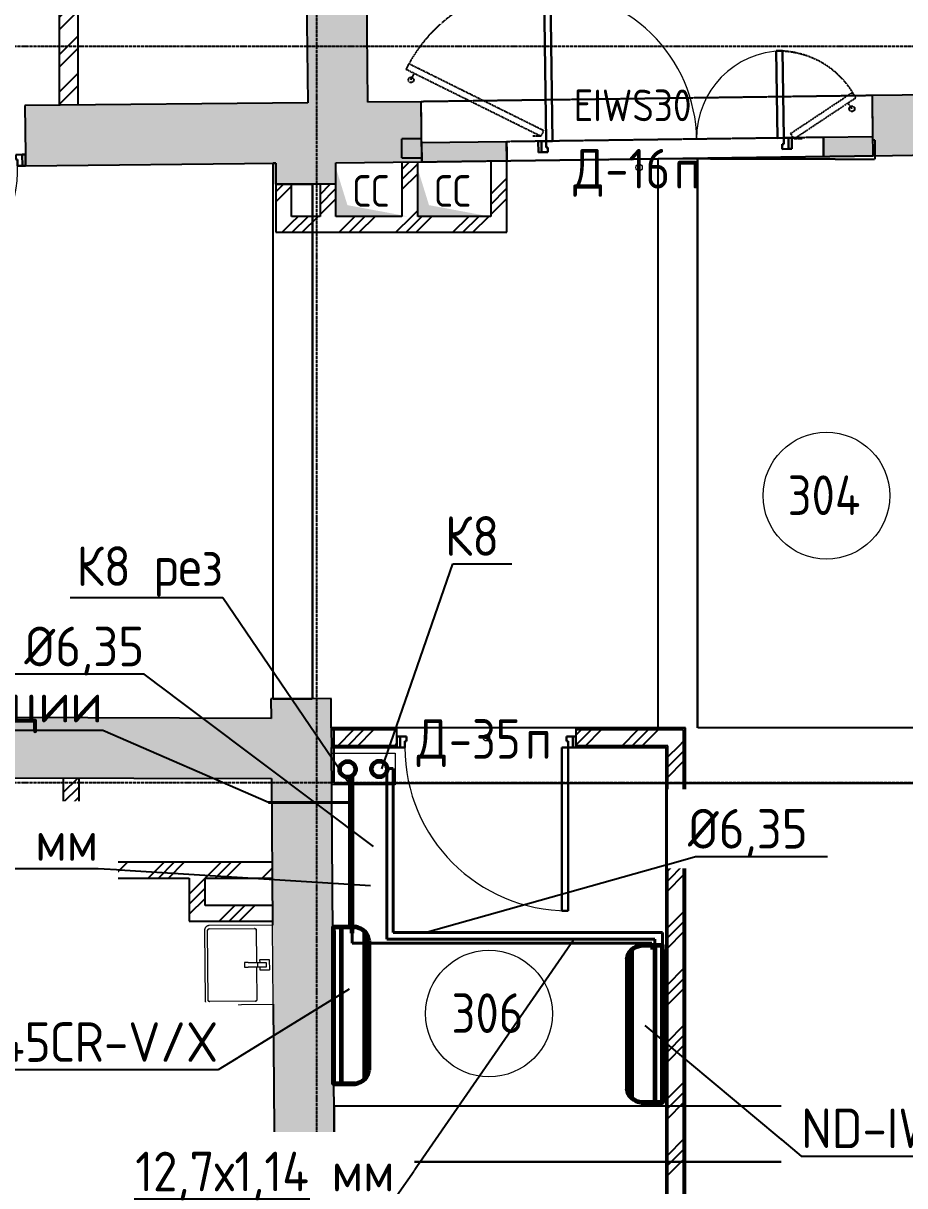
# Model space of a CAD drawing. Header units: millimetres. Extents: x -129048 to 476301, y -5853 to 215316.
# Drawn here: x 256533 to 262099, y 6210 to 13551 of the extents above; entities that cross this region are included whole.
import ezdxf
from ezdxf import colors
from ezdxf.entities.mleader import LeaderData, LeaderLine
from ezdxf.math import Vec2, Vec3

# ---------------------------------------------------------------- set-up
doc = ezdxf.new("R2010")
doc.units = ezdxf.units.MM
for name, pattern in [('ADSK_Линия сетки', [25, 20, -2.5, 0, -2.5]), ('ADSK_Сверху', [4.5, 3, -1.5]), ('ADSK_Снесено', [4.5, 3, -1.5]), ('ADSK_Штриховая_ш2 п1', [3, 2, -1])]:
    doc.linetypes.add(name, pattern=pattern)
for name, color, linetype, lineweight in [('0_АР', 8, 'Continuous', 20), ('GAZLAITER', 1, 'Continuous', 40), ('Аннотация', 7, 'Continuous', 9), ('Двери', 251, 'Continuous', 18), ('Дренаж', 36, 'Continuous', 40), ('Каркас', 7, 'Continuous', 18), ('Кондеи', 6, 'Continuous', 60), ('Марки дверей', 7, 'Continuous', 20), ('Марки помещений', 7, 'Continuous', 20), ('Сантехника', 251, 'Continuous', 18), ('Узлы', 7, 'Continuous', 18)]:
    doc.layers.add(name, color=color, linetype=linetype, lineweight=lineweight)
for name, color, linetype, lineweight, true_color in [('Линии', 7, 'Continuous', 9, 0x00a600), ('Стены внутренние', 5, 'Continuous', 18, 0x0000ff), ('Стены штриховка', 5, 'Continuous', 18, 0x0000ff)]:
    doc.layers.add(name, color=color, linetype=linetype, lineweight=lineweight, true_color=true_color)
doc.styles.add('GOST Common_1', font='GOST Common_0.ttf', dxfattribs={"width": 0.9, "height": 200})
doc.styles.add('GOST Common_2', font='GOST Common_0.ttf', dxfattribs={"width": 0.9, "height": 250})
doc.styles.add('PIK', font='isocpeur.ttf', dxfattribs={"width": 0.9, "height": 250})
pattern_1 = [(45, (215977.25, 150), (-179.6051, 179.6051), []), (45, (216040.75, 150), (0, 359.2102), []), (45, (215913.75, 150), (0, 359.2102), [])]

# ---------------------------------------------------------------- blocks, each defined once
blk = doc.blocks.new('AC_Дверь_Однопольная - Д-19л 1030х2200h-1983133-03 План 3-го этажа')
at = {"layer": 'Двери', "lineweight": 30}
for p, q in [((465, 1120), (425, 1120)), ((425, 1120), (425, 190)), ((465, 190), (465, 1120)), ((-495, 190), (-515, 190)), ((-515, 190), (-515, 120)), ((-465, 190), (-495, 190)), ((-495, 190), (-495, 120)), ((-495, 120), (-495, 190)), ((-465, 150), (-465, 190)), ((-455, 150), (-465, 150)), ((-455, 120), (-455, 150)), ((425, 190), (465, 190)), ((465, 150), (455, 150)), ((455, 150), (455, 120)), ((495, 190), (465, 190)), ((465, 190), (465, 150)), ((495, 120), (495, 190)), ((515, 190), (495, 190)), ((495, 190), (495, 120)), ((515, 120), (515, 190)), ((-515, 120), (-495, 120)), ((-495, 120), (-455, 120)), ((455, 120), (495, 120)), ((495, 120), (515, 120))]:
    blk.add_line(p, q, dxfattribs=at)
at = {"layer": 'Двери'}
blk.add_arc((465, 190), 930, 90, 180, dxfattribs=at)
blk = doc.blocks.new('AC_Дверь_Однопольная - Д-35п 1130х2200h-1983249-03 План 3-го этажа')
at = {"layer": 'Двери', "lineweight": 30}
for p, q in [((-515, 1092), (-475, 1092)), ((-515, 62), (-515, 1092)), ((-475, 1092), (-475, 62)), ((-565, 62), (-545, 62)), ((-565, -8), (-565, 62)), ((-545, 62), (-515, 62)), ((-545, -8), (-545, 62)), ((-545, 62), (-545, -8)), ((-475, 62), (-515, 62)), ((-515, 62), (-515, 22)), ((-515, 22), (-505, 22)), ((-505, 22), (-505, -8)), ((505, 22), (515, 22)), ((505, -8), (505, 22)), ((515, 62), (545, 62)), ((515, 22), (515, 62)), ((545, 62), (545, -8)), ((545, 62), (565, 62)), ((545, -8), (545, 62)), ((565, 62), (565, -8)), ((-545, -8), (-565, -8)), ((-505, -8), (-545, -8)), ((545, -8), (505, -8)), ((565, -8), (545, -8))]:
    blk.add_line(p, q, dxfattribs=at)
at = {"layer": 'Двери'}
blk.add_arc((-515, 62), 1030, 0, 90, dxfattribs=at)
blk = doc.blocks.new('Parametric_Porcelain_bathroom_sink_20774 - 500х430мм-V219-03 План 3-го этажа')
at = {"layer": 'Сантехника'}
for p, q in [((-125, 540), (-125, 140)), ((-105, 253.2), (-105, 540)), ((345, 570), (-95, 570)), ((-95, 550), (345, 550)), ((355, 540), (355, 253.2)), ((375, 140), (375, 540)), ((140, 319.1), (110, 319.1)), ((110, 319.1), (110, 296.1)), ((140, 319.1), (110, 319.1)), ((110, 236.5), (110, 296.1)), ((140, 296.1), (140, 319.1)), ((140, 296.1), (140, 236.5)), ((110, 243.2), (-95, 243.2)), ((93.2, 221.2), (93.2, 161.6)), ((110, 223.1), (95.1, 223.1)), ((110, 201.5), (110, 236.5)), ((140, 236.5), (110, 236.5)), ((345, 243.2), (140, 243.2)), ((140, 236.5), (140, 201.5)), ((154.6, 223.1), (140, 223.1)), ((156.5, 161.6), (156.5, 221.2)), ((94.7, 160.1), (155, 160.1)), ((110, 181.5), (110, 201.5)), ((140, 181.5), (110, 181.5)), ((140, 201.5), (140, 181.5)), ((-125, 140), (-120, 140)), ((-120, 140), (-115, 140)), ((-115, 140), (365, 140)), ((365, 140), (370, 140)), ((370, 140), (375, 140))]:
    blk.add_line(p, q, dxfattribs=at)
at = {"layer": 'Сантехника', "flags": 128}
for points in [[(-95, 570), (-96.2, 570), (-97.4, 569.9), (-98.6, 569.8), (-99.8, 569.6), (-101, 569.4), (-102.1, 569.1), (-103.3, 568.8), (-104.4, 568.5), (-105.6, 568.1), (-106.7, 567.6), (-107.8, 567.1), (-108.9, 566.6), (-109.9, 566), (-110.9, 565.4), (-111.9, 564.8), (-112.9, 564.1), (-113.9, 563.3), (-114.8, 562.6), (-115.7, 561.7), (-116.5, 560.9), (-117.3, 560), (-118.1, 559.1), (-118.9, 558.2), (-119.6, 557.2), (-120.2, 556.2), (-120.9, 555.2), (-121.5, 554.1), (-122, 553.1), (-122.5, 552), (-123, 550.9), (-123.4, 549.7), (-123.7, 548.6), (-124.1, 547.4), (-124.3, 546.3), (-124.6, 545.1), (-124.7, 543.9), (-124.9, 542.7), (-125, 541.5), (-125, 540.3), (-125, 540)], [(-105, 540), (-105, 540.4), (-105, 540.8), (-104.9, 541.2), (-104.9, 541.6), (-104.8, 542), (-104.7, 542.4), (-104.6, 542.8), (-104.5, 543.1), (-104.4, 543.5), (-104.2, 543.9), (-104, 544.3), (-103.9, 544.6), (-103.7, 545), (-103.5, 545.3), (-103.3, 545.6), (-103, 546), (-102.8, 546.3), (-102.5, 546.6), (-102.2, 546.9), (-102, 547.2), (-101.7, 547.4), (-101.4, 547.7), (-101.1, 548), (-100.7, 548.2), (-100.4, 548.4), (-100.1, 548.6), (-99.7, 548.8), (-99.4, 549), (-99, 549.2), (-98.6, 549.3), (-98.2, 549.5), (-97.9, 549.6), (-97.5, 549.7), (-97.1, 549.8), (-96.7, 549.9), (-96.3, 549.9), (-95.9, 550), (-95.5, 550), (-95.1, 550), (-95, 550)], [(-104.9, 541.3), (-105, 540.9), (-105, 540.5), (-105, 540.1), (-105, 540)], [(-101, 548), (-101.3, 547.8), (-101.6, 547.5), (-101.9, 547.2), (-102.2, 547), (-102.4, 546.7)], [(-95, 550), (-95.4, 550), (-95.8, 550), (-96.2, 549.9), (-96.6, 549.9)], [(375, 540), (375, 541.2), (374.9, 542.4), (374.8, 543.6), (374.6, 544.8), (374.4, 546), (374.1, 547.1), (373.8, 548.3), (373.5, 549.4), (373.1, 550.6), (372.6, 551.7), (372.1, 552.8), (371.6, 553.9), (371, 554.9), (370.4, 555.9), (369.8, 556.9), (369.1, 557.9), (368.3, 558.9), (367.6, 559.8), (366.7, 560.7), (365.9, 561.5), (365, 562.3), (364.1, 563.1), (363.2, 563.9), (362.2, 564.6), (361.2, 565.2), (360.2, 565.9), (359.1, 566.5), (358.1, 567), (357, 567.5), (355.9, 568), (354.7, 568.4), (353.6, 568.7), (352.4, 569.1), (351.3, 569.3), (350.1, 569.6), (348.9, 569.7), (347.7, 569.9), (346.5, 570), (345.3, 570), (345, 570)], [(346.3, 549.9), (345.9, 550), (345.5, 550), (345.1, 550), (345, 550)], [(345, 550), (345.4, 550), (345.8, 550), (346.2, 549.9), (346.6, 549.9), (347, 549.8), (347.4, 549.7), (347.8, 549.6), (348.1, 549.5), (348.5, 549.4), (348.9, 549.2), (349.3, 549), (349.6, 548.9), (350, 548.7), (350.3, 548.5), (350.6, 548.3), (351, 548), (351.3, 547.8), (351.6, 547.5), (351.9, 547.2), (352.2, 547), (352.4, 546.7), (352.7, 546.4), (353, 546.1), (353.2, 545.7), (353.4, 545.4), (353.6, 545.1), (353.8, 544.7), (354, 544.4), (354.2, 544), (354.3, 543.6), (354.5, 543.2), (354.6, 542.9), (354.7, 542.5), (354.8, 542.1), (354.9, 541.7), (354.9, 541.3), (355, 540.9), (355, 540.5), (355, 540.1), (355, 540)], [(353, 546), (352.8, 546.3), (352.5, 546.6), (352.2, 546.9), (352, 547.2), (351.7, 547.4)], [(355, 540), (355, 540.4), (355, 540.8), (354.9, 541.2), (354.9, 541.6)], [(-105, 253.2), (-105, 252.8), (-105, 252.4), (-104.9, 252), (-104.9, 251.6)], [(-95, 243.2), (-95.4, 243.2), (-95.8, 243.2), (-96.2, 243.2), (-96.6, 243.3), (-97, 243.4), (-97.4, 243.5), (-97.8, 243.6), (-98.1, 243.7), (-98.5, 243.8), (-98.9, 244), (-99.3, 244.1), (-99.6, 244.3), (-100, 244.5), (-100.3, 244.7), (-100.6, 244.9), (-101, 245.2), (-101.3, 245.4), (-101.6, 245.7), (-101.9, 245.9), (-102.2, 246.2), (-102.4, 246.5), (-102.7, 246.8), (-103, 247.1), (-103.2, 247.4), (-103.4, 247.8), (-103.6, 248.1), (-103.8, 248.5), (-104, 248.8), (-104.2, 249.2), (-104.3, 249.5), (-104.5, 249.9), (-104.6, 250.3), (-104.7, 250.7), (-104.8, 251.1), (-104.9, 251.5), (-104.9, 251.9), (-105, 252.3), (-105, 252.7), (-105, 253.1), (-105, 253.2)], [(-103, 247.2), (-102.8, 246.9), (-102.5, 246.6), (-102.2, 246.3), (-102, 246), (-101.7, 245.7)], [(-96.3, 243.3), (-95.9, 243.2), (-95.5, 243.2), (-95.1, 243.2), (-95, 243.2)], [(355, 253.2), (355, 252.8), (355, 252.4), (354.9, 252), (354.9, 251.6), (354.8, 251.2), (354.7, 250.8), (354.6, 250.4), (354.5, 250), (354.4, 249.6), (354.2, 249.3), (354, 248.9), (353.9, 248.6), (353.7, 248.2), (353.5, 247.9), (353.3, 247.5), (353, 247.2), (352.8, 246.9), (352.5, 246.6), (352.2, 246.3), (352, 246), (351.7, 245.7), (351.4, 245.5), (351.1, 245.2), (350.7, 245), (350.4, 244.8), (350.1, 244.5), (349.7, 244.4), (349.4, 244.2), (349, 244), (348.6, 243.9), (348.2, 243.7), (347.9, 243.6), (347.5, 243.5), (347.1, 243.4), (346.7, 243.3), (346.3, 243.3), (345.9, 243.2), (345.5, 243.2), (345.1, 243.2), (345, 243.2)], [(345, 243.2), (345.4, 243.2), (345.8, 243.2), (346.2, 243.2), (346.6, 243.3)], [(351, 245.2), (351.3, 245.4), (351.6, 245.7), (351.9, 245.9), (352.2, 246.2), (352.4, 246.5)], [(354.9, 251.9), (355, 252.3), (355, 252.7), (355, 253.1), (355, 253.2)]]:
    blk.add_lwpolyline(points, dxfattribs=at)
at = {"layer": 'Сантехника'}
for centre, radius, start, end in [((95.1, 221.2), 1.87, 90, 180), ((95.1, 221.2), 1.87, 120, 150), ((95.1, 221.2), 1.87, 120, 150), ((95.1, 221.2), 1.87, 120, 150), ((154.6, 221.2), 1.87, 0, 90), ((154.6, 221.2), 1.87, 30, 60), ((154.6, 221.2), 1.87, 30, 60), ((154.6, 221.2), 1.87, 30, 60), ((94.7, 161.6), 1.49, 180, 270), ((155, 161.6), 1.49, 270, 360)]:
    blk.add_arc(centre, radius, start, end, dxfattribs=at)
blk = doc.blocks.new('AC_Дверь_Двупольная - Д-16п 1500х2200h 2-2315479-03 План 3-го этажа')
at = {"layer": 'Двери', "lineweight": 30}
for p, q in [((-750, 1010), (-710, 1010)), ((-750, 60), (-750, 1010)), ((-710, 1010), (-710, 60)), ((750, 610), (710, 610)), ((710, 610), (710, 60)), ((750, 60), (750, 610)), ((-800, 60), (-780, 60)), ((-800, -10), (-800, 60)), ((-780, 60), (-750, 60)), ((-780, -10), (-780, 60)), ((-780, 60), (-780, -10)), ((-710, 60), (-750, 60)), ((-750, 60), (-750, 20)), ((-750, 20), (-740, 20)), ((-740, 20), (-740, -10)), ((710, 60), (750, 60)), ((750, 20), (740, 20)), ((740, 20), (740, -10)), ((780, 60), (750, 60)), ((750, 60), (750, 20)), ((780, -10), (780, 60)), ((800, 60), (780, 60)), ((780, 60), (780, -10)), ((800, -10), (800, 60)), ((-780, -10), (-800, -10)), ((-740, -10), (-780, -10)), ((740, -10), (780, -10)), ((780, -10), (800, -10))]:
    blk.add_line(p, q, dxfattribs=at)
at = {"layer": 'Двери'}
for centre, radius, start, end in [((-750, 60), 950, 360, 90), ((750, 60), 550, 90, 180)]:
    blk.add_arc(centre, radius, start, end, dxfattribs=at)
blk = doc.blocks.new('ADSK_Марка_Помещение_ОдноЗначение - Номер-247393-03 План 3-го этажа')
at = {"layer": 'Марки помещений'}
blk.add_circle((0, 0), 4, dxfattribs=at)
blk = doc.blocks.new('ADSK_Марка_Дверь - Типоразмер_ADSK_Марка-58376-03 План 3-го этажа')
at = {"layer": 'Марки дверей', "lineweight": 9}
blk.add_circle((0, 0), 0.2, dxfattribs=at)
blk = doc.blocks.new('Наружний 45+')
for p, q in [((18255.9, 8700.3), (17289.9, 8700.3)), ((17289.9, 8700.3), (17289.9, 8563.2)), ((17289.9, 8700.3), (18279.9, 8699.5)), ((18279.9, 8651.7), (17289.9, 8651.7)), ((18252.3, 8504.7), (17317.6, 8504.7))]:
    blk.add_line(p, q)
for points in [[(17289.9, 8563.2), (17289.9, 8700.3), (18279.9, 8700.3), (18279.9, 8563.2)], [(18193.9, 8477), (17376, 8477)]]:
    blk.add_lwpolyline(points)
for centre, start, end in [((17385.7, 8572.7), 185.64924, 264.24405), ((18184.2, 8572.7), 275.75595, 354.35076)]:
    blk.add_arc(centre, 96.2, start, end)

msp = doc.modelspace()

# ---------------------------------------------------------------- hatches: boundary and pattern name
at = {"layer": 'Стены внутренние', "lineweight": 25, "true_color": 0x636466}
for points in [[(258329.221, 13048.535), (258709.203, 13052.178), (258630.94, 20574.059), (258250.919, 20574.059), (258328.234, 13143.351)], [(261897.135, 12714.079), (262702.265, 12725.01), (262697.107, 13104.975), (261891.977, 13094.044), (261897.075, 12718.513)], [(258474.217, 12533.632), (258507.328, 12533.632), (258507.328, 12670.225), (258127.328, 12666.582), (258127.328, 12533.632)]]:
    msp.add_hatch(color=251, dxfattribs=at).paths.add_polyline_path(points)
h = msp.add_hatch(dxfattribs=at)
h.set_pattern_fill('FP_2', color=251, style=0, pattern_type=2)
h.set_pattern_definition([(45, (215977.25, 150), (-117.8655, 117.8655), []), (45, (216055.83, 150), (-117.8655, 117.8655), [])])
h.paths.add_polyline_path([(256759.221, 13033.483), (256879.221, 13034.634), (256879.221, 13868.1), (256759.221, 13868.1), (256759.221, 13048.535)])
h = msp.add_hatch(color=251, dxfattribs=at)
h.paths.add_polyline_path([(255229.159, 12638.797), (255517.808, 12641.565), (255514.165, 13021.547), (255229.159, 13018.815), (255229.159, 12683.931)])
h.paths.add_polyline_path([(256547.761, 12651.439), (259050.172, 12675.429), (259045.772, 13055.404), (256544.118, 13031.421), (256547.616, 12666.582)])
h = msp.add_hatch(color=251, dxfattribs=at)
h.paths.add_polyline_path([(259050.172, 12675.431), (259586.515, 12682.712), (259584.886, 12802.701), (259048.782, 12795.423), (259050.172, 12675.516)])
h.paths.add_polyline_path([(261586.331, 12709.86), (261897.135, 12714.079), (261895.506, 12834.068), (261584.702, 12829.849), (261584.823, 12820.889)])
h = msp.add_hatch(dxfattribs=at)
h.set_pattern_fill('FP_1', color=251, style=0, pattern_type=2)
h.set_pattern_definition(pattern_1)
h.paths.add_polyline_path([(259024.217, 12330.564), (259024.217, 12675.18), (258924.217, 12674.222), (258924.217, 12330.564), (259023.971, 12330.564)])
h = msp.add_hatch(dxfattribs=at)
h.set_pattern_fill('FP_1', color=251, style=0, pattern_type=2)
h.set_pattern_definition(pattern_1)
h.paths.add_polyline_path([(259485.737, 12230.564), (259585.737, 12230.564), (259584.886, 12682.69), (259485.737, 12681.344), (259485.737, 12317.973)])
h = msp.add_hatch(dxfattribs=at)
h.set_pattern_fill('FP_1', color=251, style=0, pattern_type=2)
h.set_pattern_definition(pattern_1)
h.paths.add_polyline_path([(258127.328, 12230.564), (258227.328, 12230.564), (258227.328, 12533.632), (258127.328, 12533.632), (258127.328, 12330.564)])
h = msp.add_hatch(dxfattribs=at)
h.set_pattern_fill('FP_1', color=251, style=0, pattern_type=2)
h.set_pattern_definition(pattern_1)
h.paths.add_polyline_path([(258507.328, 12330.564), (258507.328, 12533.632), (258407.328, 12533.632), (258407.328, 12330.564), (258474.217, 12330.564)])
h = msp.add_hatch(dxfattribs=at)
h.set_pattern_fill('FP_1', color=251, style=0, pattern_type=2)
h.set_pattern_definition(pattern_1)
h.paths.add_polyline_path([(258899.003, 12230.564), (259485.737, 12230.564), (259485.737, 12330.564), (258227.328, 12330.564), (258227.328, 12230.564), (258474.217, 12230.564)])
h = msp.add_hatch(color=251, dxfattribs=at)
h.paths.add_polyline_path([(258100.32, 8781.417), (258097.491, 9161.426), (251920.516, 9177.754), (251919.512, 8797.755), (258042.559, 8781.57)])
h.paths.add_polyline_path([(250419.517, 8801.72), (250420.336, 9181.718), (243349.517, 9200.409), (243348.512, 8820.411), (249544.593, 8804.032)])
h.paths.add_polyline_path([(241848.517, 8824.375), (241849.337, 9204.374), (234840.127, 9222.902), (234840.127, 8842.901), (241580.637, 8825.084)])
h.paths.add_polyline_path([(233339.128, 8846.868), (233339.948, 9226.867), (231140.594, 9232.681), (231139.59, 8852.682), (232774.023, 8848.362)])
h.paths.add_polyline_path([(229639.595, 8856.647), (229640.414, 9236.646), (224110.278, 9251.264), (224111.023, 8871.261), (227566.267, 8862.128)])
h = msp.add_hatch(color=251, dxfattribs=at)
h.paths.add_polyline_path([(258344.73, 2889.504), (258524.186, 2889.504), (258476.57, 9286.606), (258096.58, 9283.777), (258144.175, 2889.504), (258307.143, 2889.504)])
h.paths.add_polyline_path([(258110.914, 7360.539), (258110.905, 7360.541), (258202.538, 7360.541)])
h = msp.add_hatch(dxfattribs=at)
h.set_pattern_fill('FP_1', color=251, style=0, pattern_type=2)
h.set_pattern_definition(pattern_1)
h.paths.add_polyline_path([(260022.599, 8988.917), (260702.599, 8988.917), (260702.599, 9088.917), (260022.599, 9088.917), (260022.599, 9046.917)])
h.paths.add_polyline_path([(258892.599, 8988.917), (258892.599, 9088.917), (258478.041, 9088.917), (258478.786, 8988.917), (258514.666, 8988.917)])
h = msp.add_hatch(dxfattribs=at)
h.set_pattern_fill('FP_1', color=251, style=0, pattern_type=2)
h.set_pattern_definition(pattern_1)
h.paths.add_polyline_path([(260602.599, 5788.845), (260702.599, 5788.845), (260702.599, 8988.917), (260602.599, 8988.917), (260602.599, 5839.637)])
h = msp.add_hatch(dxfattribs=at)
h.set_pattern_fill('FP_1', color=251, style=0, pattern_type=2)
h.set_pattern_definition(pattern_1)
h.paths.add_polyline_path([(256785.96, 8152.526), (256885.96, 8152.526), (256885.96, 8784.627), (256785.96, 8784.891), (256785.96, 8200.436)])
h = msp.add_hatch(dxfattribs=at)
h.set_pattern_fill('FP_1', color=251, style=0, pattern_type=2)
h.set_pattern_definition(pattern_1)
h.paths.add_polyline_path([(256885.96, 8152.526), (258105.001, 8152.526), (258104.256, 8252.526), (256885.96, 8252.526)])
h = msp.add_hatch(dxfattribs=at)
h.set_pattern_fill('FP_1', color=251, style=0, pattern_type=2)
h.set_pattern_definition(pattern_1)
h.paths.add_polyline_path([(257681.25, 7880.526), (257681.25, 8152.526), (257581.25, 8152.526), (257581.25, 7880.526)])
h = msp.add_hatch(dxfattribs=at)
h.set_pattern_fill('FP_1', color=251, style=0, pattern_type=2)
h.set_pattern_definition(pattern_1)
h.paths.add_polyline_path([(258107.025, 7880.526), (258106.281, 7980.526), (257681.25, 7980.526), (257681.25, 7880.526), (258104.256, 7880.526)])
at = {"layer": 'Узлы', "lineweight": 25, "true_color": 0x636466}
for points in [[(258924.217, 12331.446), (258959.217, 12331.446), (258579.927, 12402.157), (258509.217, 12631.269), (258509.217, 12331.446), (258579.927, 12331.446)], [(259474.217, 12331.446), (259094.927, 12402.157), (259024.217, 12631.269), (259024.217, 12331.446), (259098.598, 12331.446)]]:
    msp.add_hatch(color=251, dxfattribs=at).paths.add_polyline_path(points)

# ---------------------------------------------------------------- linework, layer by layer
at = {"linetype": 'ADSK_Линия сетки', "lineweight": 25}
for p, q in [((258387.165, -2825.794), (258387.165, 21818.801)), ((204891.03, 13406.788), (273118.973, 13406.788)), ((204891.03, 8756.788), (273118.973, 8756.788))]:
    msp.add_line(p, q, dxfattribs=at)
at = {"layer": 'GAZLAITER', "color": 5, "lineweight": 40, "ltscale": 10}
for p, q in [((258828.536, 7767.908), (258828.536, 8825.849)), ((260520.966, 7767.908), (258828.536, 7767.908)), ((260520.966, 7702.576), (260520.966, 7767.908))]:
    msp.add_line(p, q, dxfattribs=at)
at = {"layer": 'GAZLAITER'}
for p, q in [((258869.485, 8843.807), (258847.479, 8843.807)), ((258869.485, 7809.176), (258869.485, 8843.807)), ((258869.485, 7809.176), (258869.485, 8788.922)), ((260569.529, 7809.176), (258869.485, 7809.176)), ((260569.529, 7702.576), (260569.529, 7809.176))]:
    msp.add_line(p, q, dxfattribs=at)
at = {"layer": 'GAZLAITER', "color": 5, "lineweight": 60, "ltscale": 10}
msp.add_line((258596.962, 8792.07), (258596.962, 7844.142), dxfattribs=at)
at = {"layer": 'GAZLAITER', "lineweight": 60, "ltscale": 10}
msp.add_line((258607.097, 8798.121), (258607.097, 7804.094), dxfattribs=at)
at = {"layer": 'Дренаж'}
for p, q in [((258609.573, 8629.275), (258082.548, 8629.275)), ((258609.573, 7741.309), (258609.573, 8629.275)), ((258754.045, 7741.309), (258609.573, 7741.309)), ((260500.987, 7741.309), (258754.045, 7741.309)), ((260500.987, 7702.576), (260500.987, 7741.309))]:
    msp.add_line(p, q, dxfattribs=at)
at = {"layer": 'Каркас', "color": 251, "linetype": 'ADSK_Сверху', "lineweight": 25, "true_color": 0x636466}
for p, q in [((258127.328, 12666.582), (258109.672, 12666.413)), ((258109.672, 12666.413), (258127.328, 12666.582)), ((258109.672, 12666.413), (258109.672, 9283.875)), ((258109.672, 12666.413), (258109.672, 9283.875)), ((258127.328, 12533.632), (258127.328, 12666.582)), ((258127.328, 12666.582), (258127.328, 12533.632)), ((260539.672, 12695.65), (260539.672, 9101.217)), ((260539.672, 12695.65), (260539.672, 9101.217)), ((260789.672, 9101.217), (260789.672, 12699.044)), ((260789.672, 12699.044), (260789.672, 9101.217)), ((258359.672, 12533.632), (258127.328, 12533.632)), ((258127.328, 12533.632), (258359.672, 12533.632)), ((258359.672, 9285.736), (258359.672, 12533.632)), ((258359.672, 12533.632), (258359.672, 9285.736)), ((258109.672, 9283.875), (258359.672, 9285.736)), ((258359.672, 9285.736), (258109.672, 9283.875)), ((258493.255, 8751.217), (258493.255, 9101.217)), ((258493.255, 9101.217), (258493.255, 8751.217)), ((260539.672, 9101.217), (258493.255, 9101.217)), ((260539.672, 9101.217), (258493.255, 9101.217)), ((262972.858, 9101.217), (260789.672, 9101.217)), ((262972.858, 9101.217), (260789.672, 9101.217)), ((258493.255, 8751.217), (265652.858, 8751.217)), ((265652.858, 8751.217), (258493.255, 8751.217)), ((258495.736, 6711.663), (258498.341, 6361.663)), ((265578.062, 6711.663), (258495.736, 6711.663)), ((258498.341, 6361.663), (258495.736, 6711.663)), ((265578.062, 6711.663), (258495.736, 6711.663)), ((258498.341, 6361.663), (265578.062, 6361.663)), ((265578.062, 6361.663), (258498.341, 6361.663))]:
    msp.add_line(p, q, dxfattribs=at)
at = {"layer": 'Линии', "color": 251, "linetype": 'ADSK_Штриховая_ш2 п1', "lineweight": 25, "true_color": 0x636466}
for p, q in [((258967.097, 13294.853), (258949.328, 13259.016)), ((259818.209, 12872.822), (258967.097, 13294.853)), ((259800.439, 12836.986), (258949.328, 13259.016)), ((258981.658, 13192.757), (259001.649, 13233.073)), ((261378.215, 12854.955), (261766.904, 13113.445)), ((261400.365, 12821.648), (261789.055, 13080.138)), ((261789.055, 13080.138), (261766.904, 13113.445)), ((261765.345, 13010.328), (261740.426, 13047.798)), ((259818.209, 12872.822), (259800.439, 12836.986)), ((261400.365, 12821.648), (261378.215, 12854.955)), ((259800.439, 12836.986), (259750.441, 12837.465)), ((261450.363, 12821.168), (261400.365, 12821.648))]:
    msp.add_line(p, q, dxfattribs=at)
for centre in [(258981.658, 13192.757), (261765.345, 13010.328)]:
    msp.add_circle(centre, 17, dxfattribs=at)
for centre, radius, start, end in [((259800.439, 12836.986), 950, 89.3876761, 153.6251252), ((261300.402, 12822.624), 552.354, 27.788646, 90)]:
    msp.add_arc(centre, radius, start, end, dxfattribs=at)
at = {"layer": 'Стены внутренние', "color": 251, "lineweight": 25, "true_color": 0x636466}
for p, q in [((258250.919, 20574.059), (258329.221, 13048.535)), ((258709.203, 13052.178), (258630.94, 20574.059)), ((256759.221, 13868.1), (256759.221, 13033.483)), ((256879.221, 13034.634), (256879.221, 13748.1)), ((263089.88, 13110.307), (261891.977, 13094.044)), ((261891.977, 13094.044), (261895.506, 12834.068)), ((258329.221, 13048.535), (256544.118, 13031.421)), ((256544.118, 13031.421), (256547.09, 12721.435)), ((259045.772, 13055.404), (258709.203, 13052.178)), ((259050.172, 12675.429), (259045.772, 13055.404)), ((259584.886, 12802.701), (259048.164, 12795.414)), ((259048.164, 12795.414), (259049.793, 12675.426)), ((259586.515, 12682.712), (259584.886, 12802.701)), ((261895.506, 12834.068), (261584.702, 12829.849)), ((261584.702, 12829.849), (261586.331, 12709.86)), ((261897.135, 12714.079), (263094.395, 12730.333)), ((256547.761, 12651.439), (258127.328, 12666.582)), ((258127.328, 12666.582), (258127.328, 12230.564)), ((258507.328, 12670.225), (259050.172, 12675.429)), ((258507.328, 12330.564), (258507.328, 12670.225)), ((258924.217, 12674.222), (258924.217, 12330.564)), ((259024.217, 12330.564), (259024.217, 12675.18)), ((259049.793, 12675.426), (259586.515, 12682.712)), ((259485.737, 12681.344), (259485.737, 12330.564)), ((259585.737, 12230.564), (259585.737, 12682.701)), ((258507.328, 12533.632), (258127.328, 12533.632)), ((258227.328, 12330.564), (258227.328, 12533.632)), ((258407.328, 12533.632), (258407.328, 12330.564)), ((258407.328, 12330.564), (258227.328, 12330.564)), ((258924.217, 12330.564), (258507.328, 12330.564)), ((259485.737, 12330.564), (259024.217, 12330.564)), ((258127.328, 12230.564), (259585.737, 12230.564)), ((258476.57, 9286.606), (258096.58, 9283.777)), ((258096.58, 9283.777), (258097.491, 9161.426)), ((258477.952, 9100.917), (258476.57, 9286.606)), ((258097.491, 9161.426), (251920.516, 9177.754)), ((258892.599, 9100.917), (258477.952, 9100.917)), ((258477.967, 9098.917), (258478.86, 8978.917)), ((258892.599, 9046.917), (258892.599, 9100.917)), ((260714.599, 9100.917), (260022.599, 9100.917)), ((260022.599, 9100.917), (260022.599, 9046.917)), ((260714.599, 5788.845), (260714.599, 9100.917)), ((258478.875, 8976.917), (258892.599, 8976.917)), ((258524.186, 2889.504), (258478.875, 8976.917)), ((260022.599, 8976.917), (260590.599, 8976.917)), ((260590.599, 8976.917), (260590.599, 5888.845)), ((251919.512, 8797.755), (258100.32, 8781.417)), ((256785.96, 8784.891), (256785.96, 8152.526)), ((256885.96, 8252.526), (256885.96, 8784.627)), ((258100.32, 8781.417), (258107.213, 7855.356)), ((258104.256, 8252.526), (256885.96, 8252.526)), ((256785.96, 8152.526), (257581.25, 8152.526)), ((257581.25, 8152.526), (257581.25, 7880.526)), ((257681.25, 8152.526), (258105.001, 8152.526)), ((257681.25, 7980.526), (257681.25, 8152.526)), ((258106.281, 7980.526), (257681.25, 7980.526)), ((257581.25, 7880.526), (258107.025, 7880.526)), ((258110.932, 7355.711), (258144.175, 2889.504))]:
    msp.add_line(p, q, dxfattribs=at)
at = {"layer": 'Стены внутренние', "color": 251, "linetype": 'ADSK_Сверху', "lineweight": 25, "true_color": 0x636466}
for p, q in [((261891.977, 13094.044), (259045.772, 13055.404)), ((261891.977, 13094.044), (261897.135, 12714.079)), ((259050.172, 12675.429), (259045.772, 13055.404)), ((259048.491, 12820.553), (258924.217, 12820.885)), ((258924.217, 12700.885), (258924.217, 12820.885)), ((261909.918, 12812.898), (261895.793, 12812.936)), ((261909.918, 12812.898), (261909.597, 12692.899)), ((258924.217, 12700.885), (259049.881, 12700.548)), ((259050.172, 12675.429), (261897.135, 12714.079)), ((260595.835, 12696.413), (261909.597, 12692.899))]:
    msp.add_line(p, q, dxfattribs=at)
at = {"layer": 'Стены внутренние', "color": 251, "linetype": 'ADSK_Снесено', "lineweight": 25, "true_color": 0x636466}
for p, q in [((259784.867, 12805.415), (259584.886, 12802.701)), ((259584.886, 12802.701), (259586.515, 12682.712)), ((261294.728, 12825.912), (259874.859, 12806.637)), ((261584.702, 12829.849), (261384.72, 12827.134)), ((261586.331, 12709.86), (261584.702, 12829.849)), ((259586.515, 12682.712), (261897.135, 12714.079))]:
    msp.add_line(p, q, dxfattribs=at)
at = {"layer": 'Стены штриховка', "color": 251, "lineweight": 25, "true_color": 0x636466}
for p, q in [((258477.952, 9100.917), (258477.967, 9098.917)), ((258892.599, 9098.917), (258477.967, 9098.917)), ((258892.599, 9088.917), (258478.041, 9088.917)), ((260714.599, 9098.917), (260022.599, 9098.917)), ((260702.599, 9088.917), (260022.599, 9088.917)), ((260702.599, 5788.845), (260702.599, 9088.917)), ((260712.599, 5788.845), (260712.599, 9100.917)), ((260712.599, 9088.917), (260714.599, 9088.917)), ((258892.599, 8988.917), (258478.786, 8988.917)), ((258892.599, 8978.917), (258478.86, 8978.917)), ((258478.86, 8978.917), (258478.875, 8976.917)), ((260602.599, 8988.917), (260022.599, 8988.917)), ((260592.599, 8978.917), (260022.599, 8978.917)), ((260592.599, 5888.845), (260592.599, 8978.917)), ((260602.599, 5888.845), (260602.599, 8988.917))]:
    msp.add_line(p, q, dxfattribs=at)

# ---------------------------------------------------------------- block references
at = {"layer": 'Двери', "color": 251, "lineweight": 25, "true_color": 0x636466}
for name, p, rotation in [('AC_Дверь_Двупольная - Д-16п 1500х2200h 2-2315479-03 План 3-го этажа', (260585.608, 12756.28), 0.7777641755675127), ('AC_Дверь_Однопольная - Д-19л 1030х2200h-1983133-03 План 3-го этажа', (256030.963, 12836.493), 180.5492755352822), ('AC_Дверь_Однопольная - Д-35п 1130х2200h-1983249-03 План 3-го этажа', (259457.599, 9038.917), 180)]:
    msp.add_blockref(name, p, dxfattribs=dict(at, rotation=rotation))
at = {"layer": 'Кондеи', "rotation": 90}
msp.add_blockref('Наружний 45+', (267191.786, -10435.795), dxfattribs=at)
at = {"layer": 'Кондеи', "xscale": -1, "rotation": 270}
msp.add_blockref('Наружний 45+', (251869.258, -10553.362), dxfattribs=at)
at = {"layer": 'Марки дверей', "color": 251, "lineweight": 25, "true_color": 0x636466, "xscale": 99.99999999999993, "yscale": 99.99999999999993, "zscale": 99.99999999999993}
for p in [(260421.576, 12639.871), (259457.599, 9038.917)]:
    msp.add_blockref('ADSK_Марка_Дверь - Типоразмер_ADSK_Марка-58376-03 План 3-го этажа', p, dxfattribs=at)
at = {"layer": 'Марки помещений', "color": 251, "lineweight": 25, "true_color": 0x636466, "xscale": 99.99999999999993, "yscale": 99.99999999999993, "zscale": 99.99999999999993}
for p in [(261604.394, 10567.671), (259473.679, 7297.001)]:
    msp.add_blockref('ADSK_Марка_Помещение_ОдноЗначение - Номер-247393-03 План 3-го этажа', p, dxfattribs=at)
at = {"layer": 'Сантехника', "color": 251, "lineweight": 25, "true_color": 0x636466, "rotation": 90.42646779160702}
msp.add_blockref('Parametric_Porcelain_bathroom_sink_20774 - 500х430мм-V219-03 План 3-го этажа', (258249.999, 7481.579), dxfattribs=at)

# ---------------------------------------------------------------- texts
at = {"layer": 'Аннотация', "color": 251, "lineweight": 25, "true_color": 0x636466, "char_height": 200, "width": 317.46825, "attachment_point": 1, "style": 'GOST Common_1'}
for insert in [(258614.549, 12591.764), (259129.549, 12591.764)]:
    msp.add_mtext('СС', dxfattribs=dict(at, insert=insert))
at = {"layer": 'Марки дверей', "color": 251, "lineweight": 25, "true_color": 0x636466, "attachment_point": 1}
for s, insert, char_height, width, style in [('EIWS30', (260008.297, 13132.285), 200, 959.61994, 'GOST Common_1'), ('\\fGOST Common|b0|i0|c204|p34|;\\W.9;Д', (260005.597, 12756.884), 250, 245.31637, 'GOST Common_2'), ('-16', (260208.003, 12756.884), 250, 526.70869, 'GOST Common_2'), ('\\fGOST Common|b0|i0|c204|p34|;\\W.9;п', (260642.581, 12756.884), 250, 194.81006, 'GOST Common_2'), ('\\fGOST Common|b0|i0|c204|p34|;\\W.9;Д', (259017.77, 9155.93), 250, 245.31637, 'GOST Common_2'), ('-35', (259220.176, 9155.93), 250, 584.43019, 'GOST Common_2'), ('\\fGOST Common|b0|i0|c204|p34|;\\W.9;п', (259702.379, 9155.93), 250, 194.81006, 'GOST Common_2')]:
    msp.add_mtext(s, dxfattribs=dict(at, insert=insert, char_height=char_height, width=width, style=style))
at = {"layer": 'Марки помещений', "color": 251, "lineweight": 25, "true_color": 0x636466, "char_height": 250, "attachment_point": 1, "style": 'GOST Common_2'}
for s, insert, width in [('304', (261359.587, 10695.396), 606.07575), ('306', (259237.421, 7424.726), 584.43019)]:
    msp.add_mtext(s, dxfattribs=dict(at, insert=insert, width=width))

# ---------------------------------------------------------------- leaders
at = {"layer": 'GAZLAITER', "color": 18, "lineweight": 25, "ltscale": 10, "true_color": 0x000000}
ml = msp.add_multileader_mtext('Standard', dxfattribs=at)
ml.set_content('{\\C256;\\c0;К8}', color=2, style='PIK')
ml.set_leader_properties()
ml.build(insert=Vec2(0, 0))
ml.multileader.update_dxf_attribs({"text_left_attachment_type": 6, "text_right_attachment_type": 6, "dogleg_length": 0.36, "arrow_head_size": 0.18})
ctx = ml.context
ctx.base_point, ctx.char_height, ctx.arrow_head_size, ctx.landing_gap_size, ctx.plane_origin = Vec3(259245.513, 10137.966), 250, 0.18, 0.09, Vec3(258797.519, 8841.799)
ctx.left_attachment, ctx.right_attachment, ctx.text_align_type = 6, 6, 2
notes = []
notes.append((ctx, [(0, (1, 1, 0), (259245.153, 10137.966), (1, 0), 0.36, [(0, [(258797.519, 8841.799)], 0, [])])]))
ctx.mtext.insert, ctx.mtext.alignment, ctx.mtext.flow_direction = Vec3(259538.103, 10437.966), 3, 5
for ctx, leaders in notes:
    for number, flags, end, landing, length, lines in leaders:
        leader = LeaderData()
        leader.index, (leader.has_last_leader_line, leader.has_dogleg_vector, leader.attachment_direction) = number, flags
        leader.last_leader_point, leader.dogleg_vector, leader.dogleg_length = Vec3(end), Vec3(landing), length
        for number, points, colour, breaks in lines:
            line = LeaderLine()
            line.index, line.vertices, line.color, line.breaks = number, Vec3.list(points), colors.encode_raw_color(colour), breaks
            leader.lines.append(line)
        ctx.leaders.append(leader)

# ---------------------------------------------------------------- next in the draw order: leaders
ml = msp.add_multileader_mtext('Standard', dxfattribs=at)
ml.set_content('{\\C256;\\c0;%%C6,35}', color=1, style='PIK')
ml.set_leader_properties()
ml.build(insert=Vec2(0, 0))
ml.multileader.update_dxf_attribs({"text_left_attachment_type": 6, "text_right_attachment_type": 6, "dogleg_length": 0.36, "arrow_head_size": 0.18})
ctx = ml.context
ctx.base_point, ctx.char_height, ctx.arrow_head_size, ctx.landing_gap_size, ctx.plane_origin = Vec3(256588.29, 9440.209), 250, 0.18, 0.09, Vec3(258888.491, 8496.106)
ctx.left_attachment, ctx.right_attachment, ctx.text_align_type = 6, 6, 2
notes = []
notes.append((ctx, [(1, (1, 1, 0), (257297.58, 9440.209), (-1, 0), 0.36, [(0, [(258743.722, 8351.337)], 0, [])])]))
ctx.mtext.insert, ctx.mtext.alignment, ctx.mtext.flow_direction = Vec3(257297.13, 9740.209), 3, 5
ctx.mtext.has_bg_fill, ctx.mtext.bg_color, ctx.mtext.bg_scale_factor, ctx.mtext.bg_transparency, ctx.mtext.use_window_bg_color = 1, -1027028792, 1.5, 0, 1
ml = msp.add_multileader_mtext('Standard', dxfattribs=at)
ml.set_content('{\\C256;\\c0;%%C6,35}', color=1, style='PIK')
ml.set_leader_properties()
ml.build(insert=Vec2(0, 0))
ml.multileader.update_dxf_attribs({"text_left_attachment_type": 6, "text_right_attachment_type": 6, "dogleg_length": 0.36, "arrow_head_size": 0.18})
ctx = ml.context
ctx.base_point, ctx.char_height, ctx.arrow_head_size, ctx.landing_gap_size, ctx.plane_origin = Vec3(260777.554, 8289.07), 250, 0.18, 0.09, Vec3(260440.817, 8417.195)
ctx.left_attachment, ctx.right_attachment, ctx.text_align_type = 6, 6, 2
notes.append((ctx, [(0, (1, 1, 0), (260777.194, 8289.07), (1, 0), 0.36, [(0, [(259071.52, 7809.176)], 0, [])])]))
ctx.mtext.insert, ctx.mtext.alignment, ctx.mtext.flow_direction = Vec3(261486.394, 8589.07), 3, 5
ctx.mtext.has_bg_fill, ctx.mtext.bg_color, ctx.mtext.bg_scale_factor, ctx.mtext.bg_transparency, ctx.mtext.use_window_bg_color = 1, -1027028792, 1.5, 0, 1
at = {"layer": 'Кондеи', "color": 18, "lineweight": 25, "ltscale": 10, "true_color": 0x000000}
ml = msp.add_multileader_mtext('Standard', dxfattribs=at)
ml.set_content('ND-IW-45СR-V/X', color=(0, 0, 0), style='PIK')
ml.set_leader_properties()
ml.build(insert=Vec2(0, 0))
ml.multileader.update_dxf_attribs({"text_left_attachment_type": 6, "text_right_attachment_type": 6, "dogleg_length": 0.36, "arrow_head_size": 0.18})
ctx = ml.context
ctx.base_point, ctx.char_height, ctx.arrow_head_size, ctx.landing_gap_size, ctx.plane_origin = Vec3(255423.825, 6942.378), 250, 0.18, 0.09, Vec3(258590.098, 7450.457)
ctx.left_attachment, ctx.right_attachment, ctx.text_align_type = 6, 6, 2
notes.append((ctx, [(0, (1, 1, 0), (257764.365, 6942.378), (-1, 0), 0.36, [(0, [(258590.098, 7450.457)], 0, [])])]))
ctx.mtext.insert, ctx.mtext.alignment, ctx.mtext.flow_direction = Vec3(257763.915, 7242.378), 3, 5
ctx.mtext.has_bg_fill, ctx.mtext.bg_color, ctx.mtext.bg_scale_factor, ctx.mtext.bg_transparency, ctx.mtext.use_window_bg_color = 1, -1027028792, 1.5, 0, 1
ml = msp.add_multileader_mtext('Standard', dxfattribs=at)
ml.set_content('ND-IW-45СR-V/X', color=(0, 0, 0), style='PIK')
ml.set_leader_properties()
ml.build(insert=Vec2(0, 0))
ml.multileader.update_dxf_attribs({"text_left_attachment_type": 6, "text_right_attachment_type": 6, "dogleg_length": 0.36, "arrow_head_size": 0.18})
ctx = ml.context
ctx.base_point, ctx.char_height, ctx.arrow_head_size, ctx.landing_gap_size, ctx.plane_origin = Vec3(261444.608, 6397.378), 250, 0.18, 0.09, Vec3(260457.642, 7221.194)
ctx.left_attachment, ctx.right_attachment = 6, 6
notes.append((ctx, [(1, (1, 1, 0), (261444.248, 6397.378), (1, 0), 0.36, [(0, [(260457.642, 7221.194)], 0, [])])]))
ctx.mtext.insert, ctx.mtext.flow_direction = Vec3(261444.698, 6697.378), 5
ctx.mtext.has_bg_fill, ctx.mtext.bg_color, ctx.mtext.bg_scale_factor, ctx.mtext.bg_transparency, ctx.mtext.use_window_bg_color = 1, -1027028792, 1.5, 0, 1
for ctx, leaders in notes:
    for number, flags, end, landing, length, lines in leaders:
        leader = LeaderData()
        leader.index, (leader.has_last_leader_line, leader.has_dogleg_vector, leader.attachment_direction) = number, flags
        leader.last_leader_point, leader.dogleg_vector, leader.dogleg_length = Vec3(end), Vec3(landing), length
        for number, points, colour, breaks in lines:
            line = LeaderLine()
            line.index, line.vertices, line.color, line.breaks = number, Vec3.list(points), colors.encode_raw_color(colour), breaks
            leader.lines.append(line)
        ctx.leaders.append(leader)

# ---------------------------------------------------------------- next in the draw order: linework, layer by layer
at = {"layer": '0_АР'}
msp.add_lwpolyline([(258480.084, 8941.799), (258881.148, 8941.799), (258881.148, 8741.799), (258480.084, 8741.799)], close=True, dxfattribs=at)
at = {"layer": 'GAZLAITER', "color": 5, "lineweight": 60, "ltscale": 10}
for centre in [(258581.199, 8839.52), (258781.148, 8841.799)]:
    msp.add_circle(centre, 50, dxfattribs=at)

# ---------------------------------------------------------------- next in the draw order: leaders
at = {"layer": 'GAZLAITER', "color": 18, "lineweight": 25, "ltscale": 10, "true_color": 0x000000}
ml = msp.add_multileader_mtext('Standard', dxfattribs=at)
ml.set_content('{\\C256;\\c0;К8 рез}', color=2, style='PIK')
ml.set_leader_properties()
ml.build(insert=Vec2(0, 0))
ml.multileader.update_dxf_attribs({"text_left_attachment_type": 6, "text_right_attachment_type": 6, "dogleg_length": 0.36, "arrow_head_size": 0.18})
ctx = ml.context
ctx.base_point, ctx.char_height, ctx.arrow_head_size, ctx.landing_gap_size, ctx.plane_origin = Vec3(256904.668, 9922.714), 250, 0.18, 0.09, Vec3(258653.556, 8229.95)
ctx.left_attachment, ctx.right_attachment, ctx.text_align_type = 6, 6, 2
notes = []
notes.append((ctx, [(1, (1, 1, 0), (257793.958, 9922.714), (-1, 0), 0.36, [(0, [(258596.962, 8739.54)], 0, [])])]))
ctx.mtext.insert, ctx.mtext.alignment, ctx.mtext.flow_direction = Vec3(257793.508, 10247.714), 3, 5
ml = msp.add_multileader_mtext('Standard', dxfattribs=at)
ml.set_content('12,7х1,14 мм', color=(0, 0, 0), style='PIK')
ml.set_leader_properties()
ml.build(insert=Vec2(0, 0))
ml.multileader.update_dxf_attribs({"text_left_attachment_type": 6, "text_right_attachment_type": 6, "dogleg_length": 0.36, "arrow_head_size": 0.18})
ctx = ml.context
ctx.base_point, ctx.char_height, ctx.arrow_head_size, ctx.landing_gap_size, ctx.plane_origin = Vec3(255408.907, 8211.616), 250, 0.18, 0.09, Vec3(257673.383, 8983.526)
ctx.left_attachment, ctx.right_attachment, ctx.text_align_type = 6, 6, 2
notes.append((ctx, [(0, (1, 1, 0), (257006.947, 8211.616), (-1, 0), 0.36, [(0, [(258726.576, 8103.024)], 0, [])])]))
ctx.mtext.insert, ctx.mtext.alignment, ctx.mtext.flow_direction = Vec3(257006.497, 8511.616), 3, 5
ctx.mtext.has_bg_fill, ctx.mtext.bg_color, ctx.mtext.bg_scale_factor, ctx.mtext.bg_transparency, ctx.mtext.use_window_bg_color = 1, -1027028792, 1.5, 0, 1
for ctx, leaders in notes:
    for number, flags, end, landing, length, lines in leaders:
        leader = LeaderData()
        leader.index, (leader.has_last_leader_line, leader.has_dogleg_vector, leader.attachment_direction) = number, flags
        leader.last_leader_point, leader.dogleg_vector, leader.dogleg_length = Vec3(end), Vec3(landing), length
        for number, points, colour, breaks in lines:
            line = LeaderLine()
            line.index, line.vertices, line.color, line.breaks = number, Vec3.list(points), colors.encode_raw_color(colour), breaks
            leader.lines.append(line)
        ctx.leaders.append(leader)

# ---------------------------------------------------------------- next in the draw order: leaders
ml = msp.add_multileader_mtext('Standard', dxfattribs=at)
ml.set_content('{\\C256;\\c0;В стояк канализации}', color=2, style='PIK')
ml.set_leader_properties()
ml.build(insert=Vec2(0, 0))
ml.multileader.update_dxf_attribs({"text_right_attachment_type": 6, "dogleg_length": 0.36, "arrow_head_size": 0.18})
ctx = ml.context
ctx.base_point, ctx.char_height, ctx.arrow_head_size, ctx.landing_gap_size, ctx.plane_origin = Vec3(254007.848, 9241.693), 250, 0.18, 0.09, Vec3(258082.548, 8629.275)
ctx.right_attachment, ctx.text_align_type = 6, 2
notes = []
notes.append((ctx, [(0, (1, 1, 0), (257034.638, 9085.443), (-1, 0), 0.36, [(0, [(258082.548, 8629.275)], 0, [])])]))
ctx.mtext.insert, ctx.mtext.alignment, ctx.mtext.flow_direction = Vec3(257034.188, 9385.443), 3, 5
ml = msp.add_multileader_mtext('Standard', dxfattribs=at)
ml.set_content('12,7х1,14 мм', color=(0, 0, 0), style='PIK')
ml.set_leader_properties()
ml.build(insert=Vec2(0, 0))
ml.multileader.update_dxf_attribs({"text_left_attachment_type": 6, "text_right_attachment_type": 6, "dogleg_length": 0.36, "arrow_head_size": 0.18})
ctx = ml.context
ctx.base_point, ctx.char_height, ctx.arrow_head_size, ctx.landing_gap_size, ctx.plane_origin = Vec3(257280.036, 6124.877), 250, 0.18, 0.09, Vec3(258834.605, 5445.462)
ctx.left_attachment, ctx.right_attachment, ctx.text_align_type = 6, 6, 2
notes.append((ctx, [(0, (1, 1, 0), (258878.076, 6124.877), (-1, 0), 0.36, [(0, [(260012.545, 7767.908)], 0, [])])]))
ctx.mtext.insert, ctx.mtext.alignment, ctx.mtext.flow_direction = Vec3(258877.626, 6424.877), 3, 5
ctx.mtext.has_bg_fill, ctx.mtext.bg_color, ctx.mtext.bg_scale_factor, ctx.mtext.bg_transparency, ctx.mtext.use_window_bg_color = 1, -1027028792, 1.5, 0, 1
for ctx, leaders in notes:
    for number, flags, end, landing, length, lines in leaders:
        leader = LeaderData()
        leader.index, (leader.has_last_leader_line, leader.has_dogleg_vector, leader.attachment_direction) = number, flags
        leader.last_leader_point, leader.dogleg_vector, leader.dogleg_length = Vec3(end), Vec3(landing), length
        for number, points, colour, breaks in lines:
            line = LeaderLine()
            line.index, line.vertices, line.color, line.breaks = number, Vec3.list(points), colors.encode_raw_color(colour), breaks
            leader.lines.append(line)
        ctx.leaders.append(leader)

doc.saveas('drawing.dxf')
